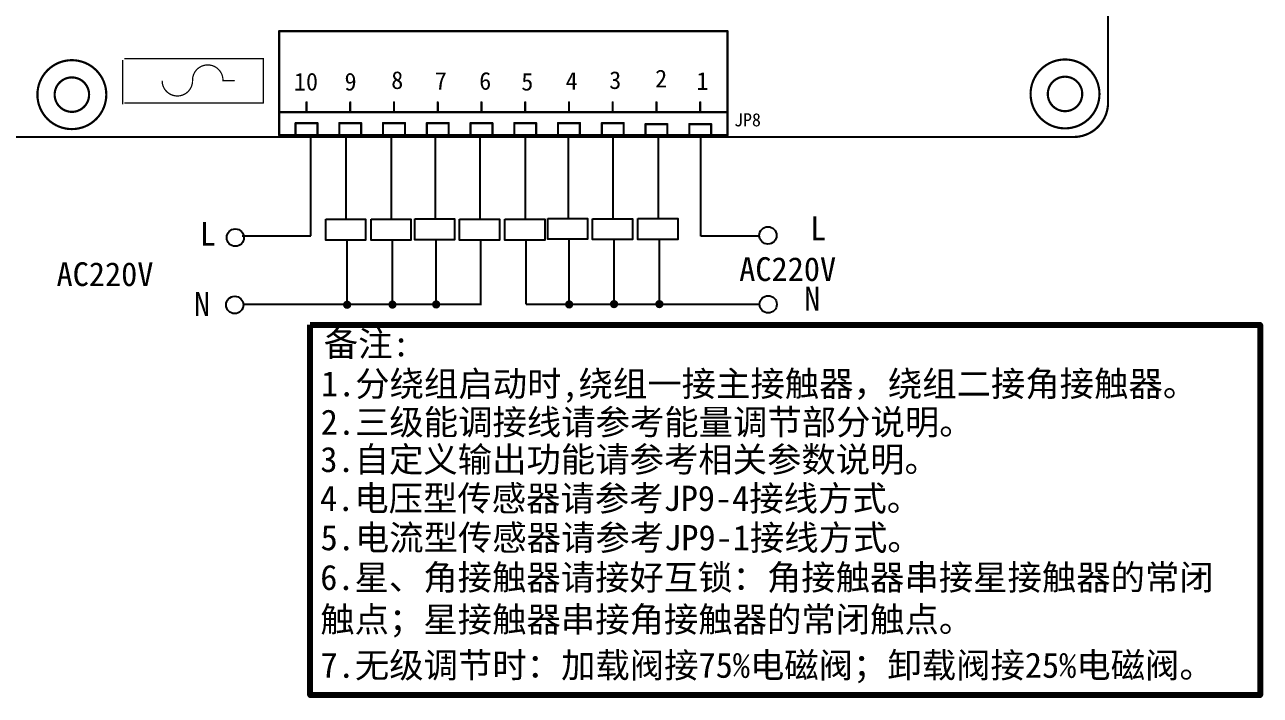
# Model space of a CAD drawing. Extents: x -2.3 to 27.3, y 18.5 to 36.9.
# Drawn here: x 21.54 to 27.19, y 28.39 to 31.45 of the extents above; entities that cross this region are included whole.
import ezdxf

# ---------------------------------------------------------------- set-up
doc = ezdxf.new("R2010")
doc.units = 0
doc.header["$MEASUREMENT"] = 0
doc.layers.get('0').update_dxf_attribs({"linetype": 'CONTINUOUS'})
for name, color, linetype in [('BOTTOMSOLDER', 250, 'CONTINUOUS'), ('KEEPOUTLAYER', 250, 'CONTINUOUS'), ('MECHANICAL1', 251, 'CONTINUOUS'), ('TOPOVERLAY', 250, 'CONTINUOUS')]:
    doc.layers.add(name, color=color, linetype=linetype)

msp = doc.modelspace()

# ---------------------------------------------------------------- hatches: boundary and pattern name
h = msp.add_hatch(color=256)
edge = h.paths.add_edge_path()
edge.add_arc((23.012, 30.1729), 0.0189, 180, 540)
h = msp.add_hatch(color=256)
edge = h.paths.add_edge_path()
edge.add_arc((23.2193, 30.1735), 0.0189, 180, 540)
h = msp.add_hatch(color=256)
edge = h.paths.add_edge_path()
edge.add_arc((23.419, 30.1744), 0.0189, 180, 540)
h = msp.add_hatch(color=256)
edge = h.paths.add_edge_path()
edge.add_arc((24.0273, 30.1744), 0.0189, 180, 540)
h = msp.add_hatch(color=256)
edge = h.paths.add_edge_path()
edge.add_arc((24.2323, 30.1759), 0.0189, 180, 540)
h = msp.add_hatch(color=256)
edge = h.paths.add_edge_path()
edge.add_arc((24.4396, 30.1759), 0.0189, 180, 540)

# ---------------------------------------------------------------- linework, layer by layer
at = {"layer": 'BOTTOMSOLDER', "color": 0, "linetype": 'Continuous'}
for p, q in [((22.8453, 30.9396), (22.8453, 30.9396)), ((22.8453, 30.9396), (22.8453, 30.9396)), ((22.8453, 30.9396), (22.8453, 30.9396)), ((22.8453, 30.9396), (22.8453, 30.9396)), ((22.8453, 30.9396), (22.8453, 30.9396)), ((22.8453, 30.4877), (22.8453, 30.9396)), ((23.0068, 30.9394), (23.0068, 30.5627)), ((23.2141, 30.94), (23.2141, 30.5633)), ((23.4139, 30.9409), (23.4139, 30.5642)), ((23.6189, 30.9395), (23.6189, 30.5628)), ((23.8262, 30.9401), (23.8262, 30.5634)), ((24.0221, 30.9437), (24.0221, 30.5671)), ((24.2272, 30.9424), (24.2272, 30.5657)), ((24.4345, 30.9429), (24.4345, 30.5663)), ((24.6286, 30.4867), (24.6286, 30.9396)), ((22.5325, 30.4877), (22.8453, 30.4877)), ((23.0119, 30.1744), (23.0119, 30.4646)), ((23.2192, 30.175), (23.2192, 30.4652)), ((23.4189, 30.1759), (23.4189, 30.4661)), ((23.6239, 30.1746), (23.6239, 30.4648)), ((23.8312, 30.1752), (23.8312, 30.4654)), ((24.0271, 30.1788), (24.0271, 30.469)), ((24.2322, 30.1774), (24.2322, 30.4676)), ((24.4395, 30.178), (24.4395, 30.4682)), ((24.8988, 30.4867), (24.6286, 30.4867)), ((22.5353, 30.1746), (22.5353, 30.1746)), ((23.6262, 30.1746), (22.5375, 30.1746)), ((23.8312, 30.1752), (24.8971, 30.1752)), ((24.8971, 30.1752), (24.8971, 30.1752))]:
    msp.add_line(p, q, dxfattribs=at)
for points in [[(22.9142, 30.5633), (23.0963, 30.5633), (23.0963, 30.468), (22.9142, 30.468)], [(23.1215, 30.5639), (23.3036, 30.5639), (23.3036, 30.4686), (23.1215, 30.4686)], [(23.3213, 30.5648), (23.5033, 30.5648), (23.5033, 30.4695), (23.3213, 30.4695)], [(23.5263, 30.5635), (23.7083, 30.5635), (23.7083, 30.4682), (23.5263, 30.4682)], [(23.7336, 30.5641), (23.9156, 30.5641), (23.9156, 30.4687), (23.7336, 30.4687)], [(23.9295, 30.5677), (24.1116, 30.5677), (24.1116, 30.4724), (23.9295, 30.4724)], [(24.1345, 30.5663), (24.3166, 30.5663), (24.3166, 30.471), (24.1345, 30.471)], [(24.3418, 30.5669), (24.5239, 30.5669), (24.5239, 30.4716), (24.3418, 30.4716)]]:
    msp.add_lwpolyline(points, close=True, dxfattribs=at)
at = {"layer": 'BOTTOMSOLDER', "color": 3, "linetype": 'Continuous', "lineweight": 80}
msp.add_lwpolyline([(22.8428, 30.0807), (27.1872, 30.0807), (27.1872, 28.388), (22.8428, 28.388)], close=True, dxfattribs=at)
at = {"layer": 'BOTTOMSOLDER', "color": 0, "linetype": 'Continuous'}
for centre in [(22.5008, 30.4798), (24.9361, 30.4896), (22.498, 30.1723), (24.9371, 30.1747)]:
    msp.add_circle(centre, 0.0395, dxfattribs=at)
at = {"layer": 'KEEPOUTLAYER', "color": 0, "const_width": 0.01}
for points in [[(26.4912, 31.097), (26.4912, 35.7033)], [(15.3989, 30.9396), (26.3362, 30.9396)]]:
    msp.add_lwpolyline(points, dxfattribs=at)
at = {"layer": 'KEEPOUTLAYER', "color": 0}
for points, const_width in [([(26.4518, 31.1364, 1), (26.1369, 31.1364, 1)], 0.01), ([(21.9109, 31.1332, 1), (21.5959, 31.1332, 1)], 0.01), ([(21.5934, 31.1332, 1), (21.5984, 31.1332, 1)], 0.005), ([(21.9084, 31.1332, 1), (21.9134, 31.1332, 1)], 0.005), ([(26.1344, 31.1364, 1), (26.1394, 31.1364, 1)], 0.005), ([(26.4493, 31.1364, 1), (26.4543, 31.1364, 1)], 0.005), ([(26.4887, 31.097, 1), (26.4937, 31.097, 1)], 0.005), ([(26.4887, 31.097, 1), (26.4937, 31.097, 1)], 0.005), ([(26.3312, 30.9396, 1), (26.3362, 30.9396, 1)], 0.005), ([(26.3312, 30.9396, 1), (26.3362, 30.9396, 1)], 0.005)]:
    msp.add_lwpolyline(points, format="xyb", close=True, dxfattribs=dict(at, const_width=const_width))
at = {"layer": 'KEEPOUTLAYER', "color": 0, "const_width": 0.01}
msp.add_lwpolyline([(26.4912, 31.097, -0.414214), (26.3337, 30.9396)], format="xyb", dxfattribs=at)
at = {"layer": 'MECHANICAL1', "color": 0}
for points, const_width in [([(21.8322, 31.1332, 1), (21.6747, 31.1332, 1)], 0.01), ([(26.3731, 31.1364, 1), (26.2156, 31.1364, 1)], 0.01), ([(21.6722, 31.1332, 1), (21.6772, 31.1332, 1)], 0.005), ([(21.8297, 31.1332, 1), (21.8347, 31.1332, 1)], 0.005), ([(26.2131, 31.1364, 1), (26.2181, 31.1364, 1)], 0.005), ([(26.3706, 31.1364, 1), (26.3756, 31.1364, 1)], 0.005)]:
    msp.add_lwpolyline(points, format="xyb", close=True, dxfattribs=dict(at, const_width=const_width))
at = {"layer": 'TOPOVERLAY', "color": 0}
for points, const_width in [([(22.6988, 31.4232, 1), (22.7038, 31.4232, 1)], 0.005), ([(22.6988, 31.4232, 1), (22.7038, 31.4232, 1)], 0.005), ([(24.7488, 31.4232, 1), (24.7538, 31.4232, 1)], 0.005), ([(24.7488, 31.4232, 1), (24.7538, 31.4232, 1)], 0.005), ([(22.628, 31.2978, 1), (22.6309, 31.2978, 1)], 0.00289), ([(22.628, 31.2978, 1), (22.6309, 31.2978, 1)], 0.00289), ([(22.3038, 31.1965, 1), (22.3067, 31.1965, 1)], 0.00289), ([(22.3038, 31.1965, 1), (22.3067, 31.1965, 1)], 0.00289), ([(22.4427, 31.1965, 1), (22.4456, 31.1965, 1)], 0.00289), ([(22.4427, 31.1965, 1), (22.4456, 31.1965, 1)], 0.00289), ([(22.4948, 31.1965, 1), (22.4977, 31.1965, 1)], 0.00289), ([(22.628, 31.0952, 1), (22.6309, 31.0952, 1)], 0.00289), ([(22.628, 31.0952, 1), (22.6309, 31.0952, 1)], 0.00289), ([(22.8238, 31.0982, 1), (22.8288, 31.0982, 1)], 0.005), ([(23.0238, 31.0982, 1), (23.0288, 31.0982, 1)], 0.005), ([(23.2238, 31.0982, 1), (23.2288, 31.0982, 1)], 0.005), ([(23.4238, 31.0982, 1), (23.4288, 31.0982, 1)], 0.005), ([(23.6238, 31.0982, 1), (23.6288, 31.0982, 1)], 0.005), ([(23.8238, 31.0982, 1), (23.8288, 31.0982, 1)], 0.005), ([(24.0238, 31.0982, 1), (24.0288, 31.0982, 1)], 0.005), ([(24.2238, 31.0982, 1), (24.2288, 31.0982, 1)], 0.005), ([(24.4238, 31.0982, 1), (24.4288, 31.0982, 1)], 0.005), ([(24.6238, 31.0982, 1), (24.6288, 31.0982, 1)], 0.005), ([(22.6988, 31.0532, 1), (22.7038, 31.0532, 1)], 0.005), ([(22.8238, 31.0532, 1), (22.8288, 31.0532, 1)], 0.005), ([(23.0238, 31.0532, 1), (23.0288, 31.0532, 1)], 0.005), ([(23.2238, 31.0532, 1), (23.2288, 31.0532, 1)], 0.005), ([(23.4238, 31.0532, 1), (23.4288, 31.0532, 1)], 0.005), ([(23.6238, 31.0532, 1), (23.6288, 31.0532, 1)], 0.005), ([(23.8238, 31.0532, 1), (23.8288, 31.0532, 1)], 0.005), ([(23.8988, 31.0532, 1), (23.9038, 31.0532, 1)], 0.005), ([(23.9488, 31.0532, 1), (23.9538, 31.0532, 1)], 0.005), ([(24.0238, 31.0532, 1), (24.0288, 31.0532, 1)], 0.005), ([(24.2238, 31.0532, 1), (24.2288, 31.0532, 1)], 0.005), ([(24.4238, 31.0532, 1), (24.4288, 31.0532, 1)], 0.005), ([(24.6238, 31.0532, 1), (24.6288, 31.0532, 1)], 0.005), ([(24.7488, 31.0532, 1), (24.7538, 31.0532, 1)], 0.005), ([(22.7738, 31.0032, 1), (22.7788, 31.0032, 1)], 0.005), ([(22.7738, 31.0032, 1), (22.7788, 31.0032, 1)], 0.005), ([(22.8738, 31.0032, 1), (22.8788, 31.0032, 1)], 0.005), ([(22.8738, 31.0032, 1), (22.8788, 31.0032, 1)], 0.005), ([(22.9738, 31.0032, 1), (22.9788, 31.0032, 1)], 0.005), ([(22.9738, 31.0032, 1), (22.9788, 31.0032, 1)], 0.005), ([(23.0738, 31.0032, 1), (23.0788, 31.0032, 1)], 0.005), ([(23.0738, 31.0032, 1), (23.0788, 31.0032, 1)], 0.005), ([(23.1738, 31.0032, 1), (23.1788, 31.0032, 1)], 0.005), ([(23.1738, 31.0032, 1), (23.1788, 31.0032, 1)], 0.005), ([(23.2738, 31.0032, 1), (23.2788, 31.0032, 1)], 0.005), ([(23.2738, 31.0032, 1), (23.2788, 31.0032, 1)], 0.005), ([(23.3738, 31.0032, 1), (23.3788, 31.0032, 1)], 0.005), ([(23.3738, 31.0032, 1), (23.3788, 31.0032, 1)], 0.005), ([(23.4738, 31.0032, 1), (23.4788, 31.0032, 1)], 0.005), ([(23.4738, 31.0032, 1), (23.4788, 31.0032, 1)], 0.005), ([(23.5738, 31.0032, 1), (23.5788, 31.0032, 1)], 0.005), ([(23.5738, 31.0032, 1), (23.5788, 31.0032, 1)], 0.005), ([(23.6738, 31.0032, 1), (23.6788, 31.0032, 1)], 0.005), ([(23.6738, 31.0032, 1), (23.6788, 31.0032, 1)], 0.005), ([(23.7738, 31.0032, 1), (23.7788, 31.0032, 1)], 0.005), ([(23.7738, 31.0032, 1), (23.7788, 31.0032, 1)], 0.005), ([(23.8738, 31.0032, 1), (23.8788, 31.0032, 1)], 0.005), ([(23.8738, 31.0032, 1), (23.8788, 31.0032, 1)], 0.005), ([(23.9738, 31.0032, 1), (23.9788, 31.0032, 1)], 0.005), ([(23.9738, 31.0032, 1), (23.9788, 31.0032, 1)], 0.005), ([(24.0738, 31.0032, 1), (24.0788, 31.0032, 1)], 0.005), ([(24.0738, 31.0032, 1), (24.0788, 31.0032, 1)], 0.005), ([(24.1738, 31.0032, 1), (24.1788, 31.0032, 1)], 0.005), ([(24.1738, 31.0032, 1), (24.1788, 31.0032, 1)], 0.005), ([(24.2738, 31.0032, 1), (24.2788, 31.0032, 1)], 0.005), ([(24.2738, 31.0032, 1), (24.2788, 31.0032, 1)], 0.005), ([(24.3738, 30.9982, 1), (24.3788, 30.9982, 1)], 0.005), ([(24.3738, 30.9982, 1), (24.3788, 30.9982, 1)], 0.005), ([(24.4738, 30.9982, 1), (24.4788, 30.9982, 1)], 0.005), ([(24.4738, 30.9982, 1), (24.4788, 30.9982, 1)], 0.005), ([(24.5738, 30.9982, 1), (24.5788, 30.9982, 1)], 0.005), ([(24.5738, 30.9982, 1), (24.5788, 30.9982, 1)], 0.005), ([(24.6738, 30.9982, 1), (24.6788, 30.9982, 1)], 0.005), ([(24.6738, 30.9982, 1), (24.6788, 30.9982, 1)], 0.005), ([(22.6988, 30.9482, 1), (22.7038, 30.9482, 1)], 0.005), ([(22.6988, 30.9482, 1), (22.7038, 30.9482, 1)], 0.005), ([(22.7738, 30.9532, 1), (22.7788, 30.9532, 1)], 0.005), ([(22.8738, 30.9532, 1), (22.8788, 30.9532, 1)], 0.005), ([(22.9738, 30.9532, 1), (22.9788, 30.9532, 1)], 0.005), ([(23.0738, 30.9532, 1), (23.0788, 30.9532, 1)], 0.005), ([(23.1738, 30.9532, 1), (23.1788, 30.9532, 1)], 0.005), ([(23.2738, 30.9532, 1), (23.2788, 30.9532, 1)], 0.005), ([(23.3738, 30.9532, 1), (23.3788, 30.9532, 1)], 0.005), ([(23.4738, 30.9532, 1), (23.4788, 30.9532, 1)], 0.005), ([(23.5738, 30.9532, 1), (23.5788, 30.9532, 1)], 0.005), ([(23.6738, 30.9532, 1), (23.6788, 30.9532, 1)], 0.005), ([(23.7738, 30.9532, 1), (23.7788, 30.9532, 1)], 0.005), ([(23.8738, 30.9532, 1), (23.8788, 30.9532, 1)], 0.005), ([(23.9738, 30.9532, 1), (23.9788, 30.9532, 1)], 0.005), ([(24.0738, 30.9532, 1), (24.0788, 30.9532, 1)], 0.005), ([(24.1738, 30.9532, 1), (24.1788, 30.9532, 1)], 0.005), ([(24.2738, 30.9532, 1), (24.2788, 30.9532, 1)], 0.005), ([(24.3738, 30.9482, 1), (24.3788, 30.9482, 1)], 0.005), ([(24.4738, 30.9482, 1), (24.4788, 30.9482, 1)], 0.005), ([(24.5738, 30.9482, 1), (24.5788, 30.9482, 1)], 0.005), ([(24.6738, 30.9482, 1), (24.6788, 30.9482, 1)], 0.005), ([(24.7488, 30.9482, 1), (24.7538, 30.9482, 1)], 0.005), ([(24.7488, 30.9482, 1), (24.7538, 30.9482, 1)], 0.005)]:
    msp.add_lwpolyline(points, format="xyb", close=True, dxfattribs=dict(at, const_width=const_width))
for points, const_width in [([(22.7013, 30.9482), (22.7013, 31.4232)], 0.01), ([(22.7013, 31.4232), (24.7513, 31.4232)], 0.01), ([(24.7513, 30.9482), (24.7513, 31.4232)], 0.01), ([(21.9926, 31.2978), (22.6294, 31.2978)], 0.00579), ([(22.6294, 31.0952), (22.6294, 31.2978)], 0.00579), ([(21.9857, 31.0894), (21.9857, 31.292)], 0.00579), ([(22.4442, 31.1965), (22.4963, 31.1965)], 0.00579), ([(21.9926, 31.0952), (22.6294, 31.0952)], 0.00579), ([(22.8263, 31.0532), (22.8263, 31.0982)], 0.01), ([(23.0263, 31.0532), (23.0263, 31.0982)], 0.01), ([(23.2263, 31.0532), (23.2263, 31.0982)], 0.01), ([(23.4263, 31.0532), (23.4263, 31.0982)], 0.01), ([(23.6263, 31.0532), (23.6263, 31.0982)], 0.01), ([(23.8263, 31.0532), (23.8263, 31.0982)], 0.01), ([(24.0263, 31.0532), (24.0263, 31.0982)], 0.01), ([(24.2263, 31.0532), (24.2263, 31.0982)], 0.01), ([(24.4263, 31.0532), (24.4263, 31.0982)], 0.01), ([(24.6263, 31.0532), (24.6263, 31.0982)], 0.01), ([(22.7013, 31.0532), (23.9513, 31.0532)], 0.01), ([(23.9013, 31.0532), (24.7513, 31.0532)], 0.01), ([(22.7763, 30.9532), (22.7763, 31.0032)], 0.01), ([(22.7763, 31.0032), (22.8763, 31.0032)], 0.01), ([(22.8763, 30.9532), (22.8763, 31.0032)], 0.01), ([(22.9763, 31.0032), (23.0763, 31.0032)], 0.01), ([(22.9763, 30.9532), (22.9763, 31.0032)], 0.01), ([(23.0763, 30.9532), (23.0763, 31.0032)], 0.01), ([(23.1763, 30.9532), (23.1763, 31.0032)], 0.01), ([(23.1763, 31.0032), (23.2763, 31.0032)], 0.01), ([(23.2763, 30.9532), (23.2763, 31.0032)], 0.01), ([(23.3763, 31.0032), (23.4763, 31.0032)], 0.01), ([(23.3763, 30.9532), (23.3763, 31.0032)], 0.01), ([(23.4763, 30.9532), (23.4763, 31.0032)], 0.01), ([(23.5763, 31.0032), (23.6763, 31.0032)], 0.01), ([(23.5763, 30.9532), (23.5763, 31.0032)], 0.01), ([(23.6763, 30.9532), (23.6763, 31.0032)], 0.01), ([(23.7763, 31.0032), (23.8763, 31.0032)], 0.01), ([(23.7763, 30.9532), (23.7763, 31.0032)], 0.01), ([(23.8763, 30.9532), (23.8763, 31.0032)], 0.01), ([(23.9763, 31.0032), (24.0763, 31.0032)], 0.01), ([(23.9763, 30.9532), (23.9763, 31.0032)], 0.01), ([(24.0763, 30.9532), (24.0763, 31.0032)], 0.01), ([(24.1763, 30.9532), (24.1763, 31.0032)], 0.01), ([(24.1763, 31.0032), (24.2763, 31.0032)], 0.01), ([(24.2763, 30.9532), (24.2763, 31.0032)], 0.01), ([(24.3763, 30.9482), (24.3763, 30.9982)], 0.01), ([(24.3763, 30.9982), (24.4763, 30.9982)], 0.01), ([(24.4763, 30.9482), (24.4763, 30.9982)], 0.01), ([(24.5763, 30.9982), (24.6763, 30.9982)], 0.01), ([(24.5763, 30.9482), (24.5763, 30.9982)], 0.01), ([(24.6763, 30.9482), (24.6763, 30.9982)], 0.01), ([(22.7013, 30.9482), (24.7513, 30.9482)], 0.01)]:
    msp.add_lwpolyline(points, dxfattribs=dict(at, const_width=const_width))
at = {"layer": 'TOPOVERLAY', "color": 0, "const_width": 0.00579}
for points in [[(22.3052, 31.1965, -1.042534), (22.4442, 31.1965)], [(22.3052, 31.1965, -1), (22.1663, 31.1965)]]:
    msp.add_lwpolyline(points, format="xyb", dxfattribs=at)

# ---------------------------------------------------------------- texts
at = {"layer": 'BOTTOMSOLDER', "color": 0, "linetype": 'Continuous', "attachment_point": 1}
for s, insert, char_height, width in [('L', (25.1282, 30.5763), 0.1086, 0.036797), ('L', (22.3381, 30.5516), 0.1086, 0.036797), ('AC220V', (21.6833, 30.3671), 0.10857, 0.036797), ('AC220V', (24.8047, 30.3902), 0.10857, 0.036797), ('N', (22.3117, 30.2304), 0.1086, 0.036797), ('N', (25.1018, 30.2551), 0.1086, 0.036797), ('{\\fSimSun|b0|i0|c134|p54;备注:}', (22.9052, 30.0522), 0.1152, 4.232446), ('{\\fSimSun|b0|i0|c134|p54;1.分绕组启动时,绕组一接主接触器，绕组二接角接触器。}', (22.8924, 29.8695), 0.1152, 4.232446), ('{\\fSimSun|b0|i0|c134|p54;2.三级能调接线请参考能量调节部分说明。}', (22.8912, 29.6941), 0.1152, 4.216971), ('{\\fSimSun|b0|i0|c134|p54;3.自定义输出功能请参考相关参数说明。}', (22.8895, 29.5235), 0.1152, 4.707076), ('{\\fSimSun|b0|i0|c134|p54;4.电压型传感器请参考JP9-4接线方式。}', (22.8879, 29.3458), 0.1152, 2.890996), ('{\\fSimSun|b0|i0|c134|p54;5.电流型传感器请参考JP9-1接线方式。}', (22.8906, 29.1661), 0.1152, 3.588212), ('{\\fSimSun|b0|i0|c134|p54;6.星、角接触器请接好互锁：角接触器串接星接触器的常闭触点；星接触器串接角接触器的常闭触点。}', (22.8891, 28.9844), 0.1152, 4.081614), ('{\\fSimSun|b0|i0|c134|p54;7.无级调节时：加载阀接75%电磁阀；卸载阀接25%电磁阀。}', (22.8906, 28.5832), 0.1152, 4.188947)]:
    msp.add_mtext(s, dxfattribs=dict(at, insert=insert, char_height=char_height, width=width))
at = {"layer": 'TOPOVERLAY', "color": 0}
for s, height, p in [('2', 0.081, (24.4203, 31.1662)), ('10', 0.081, (22.7687, 31.152)), ('9', 0.081, (23.0001, 31.152)), ('8', 0.081, (23.2136, 31.1591)), ('7', 0.081, (23.413, 31.1555)), ('6', 0.081, (23.6158, 31.1555)), ('5', 0.081, (23.8081, 31.152)), ('4', 0.081, (24.011, 31.1555)), ('3', 0.081, (24.2103, 31.1591)), ('1 ', 0.081, (24.6088, 31.1551)), ('JP8', 0.06, (24.7813, 30.9882))]:
    msp.add_text(s, height=height, dxfattribs=at).set_placement(p)

doc.saveas('drawing.dxf')
